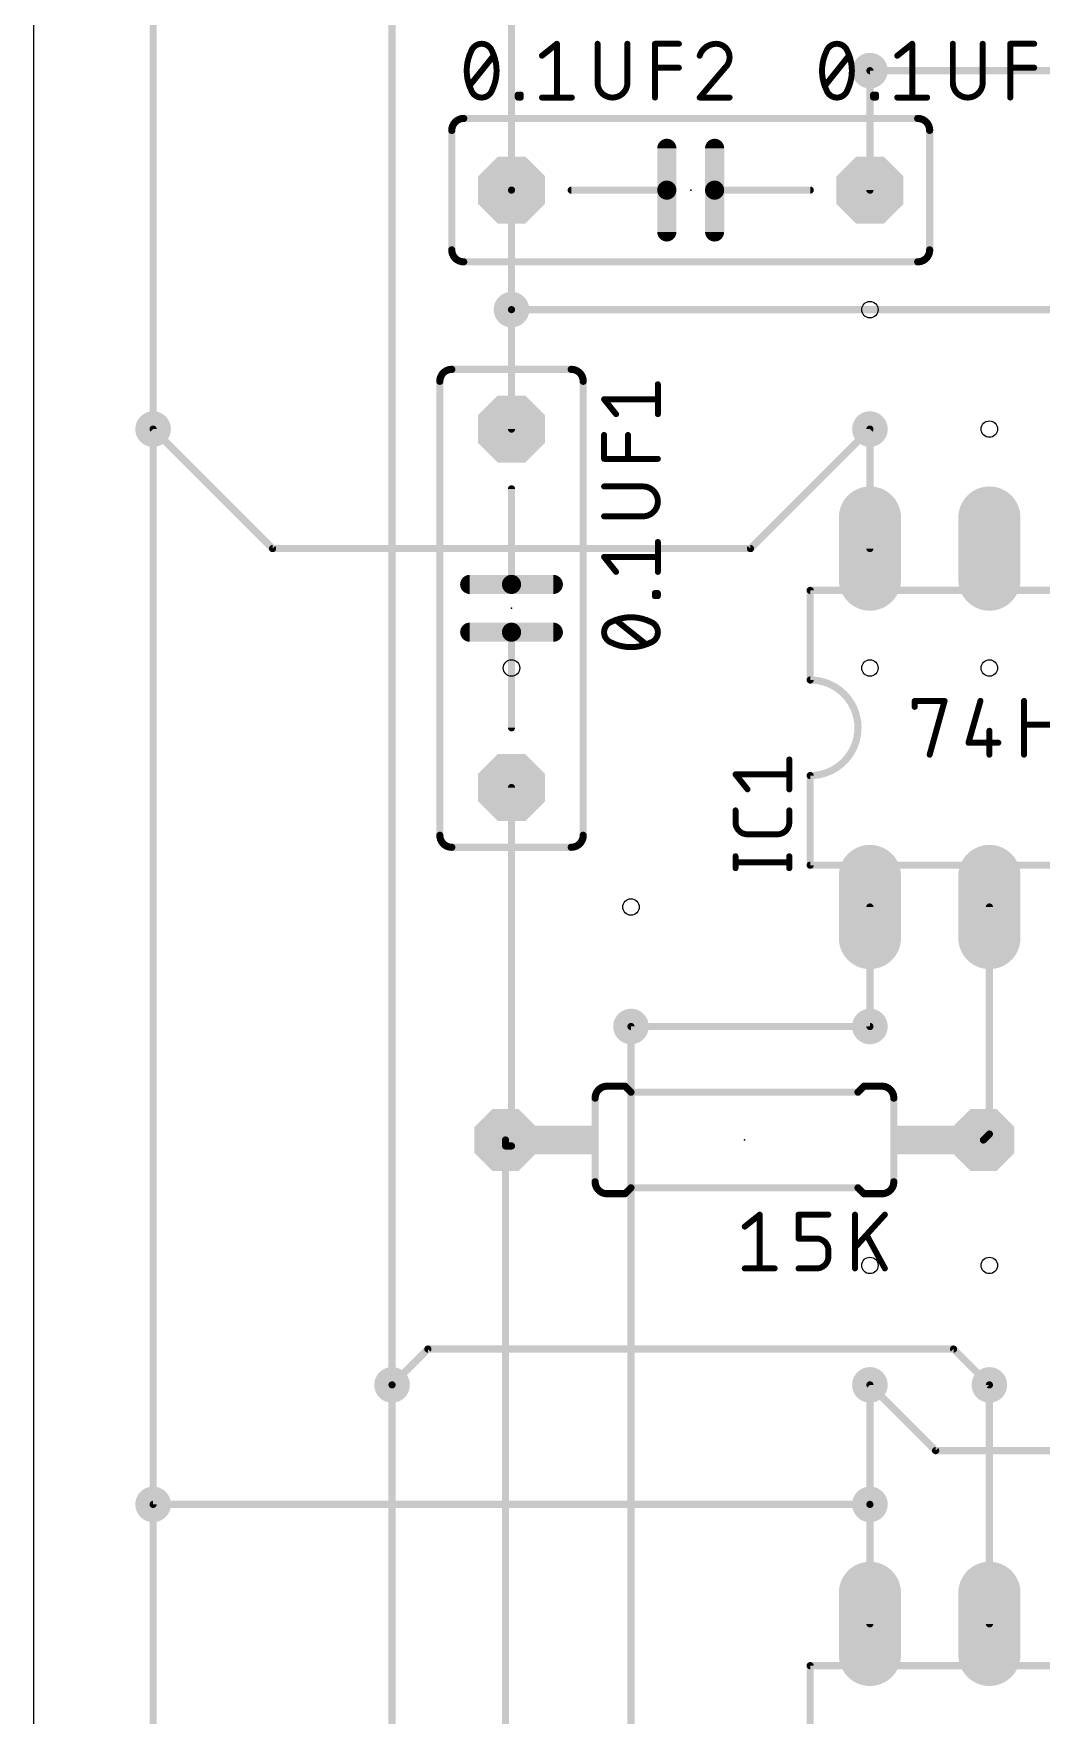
# Model space of a CAD drawing. Extents: x 0 to 254, y -39 to 254.
# Drawn here: x 0 to 21.42, y 20.91 to 56.67 of the extents above; entities that cross this region are included whole.
import ezdxf

# ---------------------------------------------------------------- set-up
doc = ezdxf.new("R2010")
doc.units = 0
for name, color, linetype in [('1', 12, 'CONTINUOUS'), ('16', 132, 'CONTINUOUS'), ('17', 110, 'CONTINUOUS'), ('18', 110, 'CONTINUOUS'), ('20', 31, 'CONTINUOUS'), ('21', 253, 'CONTINUOUS'), ('23', 53, 'CONTINUOUS'), ('25', 253, 'CONTINUOUS'), ('27', 253, 'CONTINUOUS'), ('51', 253, 'CONTINUOUS')]:
    doc.layers.add(name, color=color, linetype=linetype)

# ---------------------------------------------------------------- blocks, each defined once
blk = doc.blocks.new('OCTAGONP')
at = {"const_width": 0.5}
blk.add_lwpolyline([(-0.25, -0.1036), (-0.25, 0.1036), (-0.1036, 0.25), (0.1036, 0.25), (0.25, 0.1036), (0.25, -0.1036), (0.1036, -0.25), (-0.1036, -0.25), (-0.25, -0.1036), (-0.25, 0.1036)], dxfattribs=at)
blk = doc.blocks.new('RECT')
blk.add_solid([(-0.5, -0.5), (0.5, -0.5), (-0.5, 0.5), (0.5, 0.5)])
blk = doc.blocks.new('LONGP100')
at = {"const_width": 1}
blk.add_lwpolyline([(-0.5, 0), (0.5, 0)], dxfattribs=at)
at = {"const_width": 0.5}
for points in [[(-0.5, 0.25, 1), (-0.5, -0.25)], [(0.5, -0.25, 1), (0.5, 0.25)]]:
    blk.add_lwpolyline(points, format="xyb", dxfattribs=at)
blk = doc.blocks.new('ROUNDV')
at = {"const_width": 0.5}
blk.add_lwpolyline([(0, -0.25, 1), (0, 0.25, 1), (0, -0.25)], format="xyb", dxfattribs=at)

msp = doc.modelspace()

# ---------------------------------------------------------------- linework, layer by layer
at = {"layer": '1', "const_width": 0.1524}
for points in [[(7.62, 27.94), (7.62, 86.36)], [(2.54, 2.54), (2.54, 83.82)], [(10.16, 53.34), (10.16, 63.5)], [(17.78, 53.34), (17.78, 55.88)], [(10.16, 53.34), (10.16, 50.8)], [(10.16, 48.26), (10.16, 50.8)], [(2.54, 48.26), (2.54, 25.4)], [(17.78, 45.72), (17.78, 48.26)], [(10.16, 40.64), (10.16, 33.02)], [(17.78, 35.56), (17.78, 38.1)], [(20.32, 38.1), (20.32, 33.274)], [(12.7, 10.16), (12.7, 35.56)], [(20.32, 33.274), (20.193, 33.147)], [(10.033, 33.147), (10.033, 33.02)], [(10.033, 33.02), (10.033, 7.747)], [(10.16, 33.02), (10.033, 33.02)], [(7.62, 27.94), (7.62, 12.7)], [(17.78, 27.94), (17.78, 25.4)], [(20.32, 22.86), (20.32, 27.94)], [(17.78, 22.86), (17.78, 25.4)]]:
    msp.add_lwpolyline(points, dxfattribs=at)
at = {"layer": '1', "const_width": 0.0762}
for points in [[(17.8181, 55.88, 1), (17.7419, 55.88)], [(10.1981, 53.34, 1), (10.1219, 53.34)], [(10.1219, 53.34, 1), (10.1981, 53.34)], [(17.7419, 53.34, 1), (17.8181, 53.34)], [(10.1981, 50.8, 1), (10.1219, 50.8)], [(10.1219, 50.8, 1), (10.1981, 50.8)], [(2.5781, 48.26, 1), (2.5019, 48.26)], [(10.1219, 48.26, 1), (10.1981, 48.26)], [(17.8181, 48.26, 1), (17.7419, 48.26)], [(17.7419, 45.72, 1), (17.8181, 45.72)], [(10.1981, 40.64, 1), (10.1219, 40.64)], [(17.8181, 38.1, 1), (17.7419, 38.1)], [(20.3581, 38.1, 1), (20.2819, 38.1)], [(12.7381, 35.56, 1), (12.6619, 35.56)], [(17.7419, 35.56, 1), (17.8181, 35.56)], [(20.2819, 33.274, 1), (20.3581, 33.274)], [(20.3469, 33.2471, 1), (20.2931, 33.3009)], [(10.0711, 33.147, 1), (9.9949, 33.147)], [(10.0711, 33.02, 1), (9.9949, 33.02)], [(10.033, 33.0581, 1), (10.033, 32.9819)], [(9.9949, 33.02, 1), (10.0711, 33.02)], [(10.1219, 33.02, 1), (10.1981, 33.02)], [(10.16, 32.9819, 1), (10.16, 33.0581)], [(20.1661, 33.1739, 1), (20.2199, 33.1201)], [(7.6581, 27.94, 1), (7.5819, 27.94)], [(7.5819, 27.94, 1), (7.6581, 27.94)], [(17.8181, 27.94, 1), (17.7419, 27.94)], [(20.3581, 27.94, 1), (20.2819, 27.94)], [(2.5019, 25.4, 1), (2.5781, 25.4)], [(17.8181, 25.4, 1), (17.7419, 25.4)], [(17.7419, 25.4, 1), (17.8181, 25.4)], [(17.7419, 22.86, 1), (17.8181, 22.86)], [(20.2819, 22.86, 1), (20.3581, 22.86)]]:
    msp.add_lwpolyline(points, format="xyb", dxfattribs=at)
at = {"layer": '16', "const_width": 0.1524}
for points in [[(17.78, 55.88), (43.18, 55.88)], [(10.16, 50.8), (40.64, 50.8)], [(5.08, 45.72), (2.54, 48.26)], [(17.78, 48.26), (15.24, 45.72)], [(15.24, 45.72), (5.08, 45.72)], [(12.7, 35.56), (17.78, 35.56)], [(8.382, 28.702), (7.62, 27.94)], [(19.558, 28.702), (8.382, 28.702)], [(20.32, 27.94), (19.558, 28.702)], [(19.177, 26.543), (17.78, 27.94)], [(49.657, 26.543), (19.177, 26.543)], [(17.78, 25.4), (2.54, 25.4)]]:
    msp.add_lwpolyline(points, dxfattribs=at)
at = {"layer": '16', "const_width": 0.0762}
for points in [[(17.78, 55.9181, 1), (17.78, 55.8419)], [(10.16, 50.8381, 1), (10.16, 50.7619)], [(2.5669, 48.2869, 1), (2.5131, 48.2331)], [(17.8069, 48.2331, 1), (17.7531, 48.2869)], [(5.08, 45.7581, 1), (5.08, 45.6819)], [(5.0531, 45.6931, 1), (5.1069, 45.7469)], [(15.2131, 45.7469, 1), (15.2669, 45.6931)], [(15.24, 45.6819, 1), (15.24, 45.7581)], [(12.7, 35.5981, 1), (12.7, 35.5219)], [(17.78, 35.5219, 1), (17.78, 35.5981)], [(8.382, 28.7401, 1), (8.382, 28.6639)], [(8.4089, 28.6751, 1), (8.3551, 28.7289)], [(19.5849, 28.7289, 1), (19.5311, 28.6751)], [(19.558, 28.6639, 1), (19.558, 28.7401)], [(7.5931, 27.9669, 1), (7.6469, 27.9131)], [(17.8069, 27.9669, 1), (17.7531, 27.9131)], [(20.2931, 27.9131, 1), (20.3469, 27.9669)], [(19.177, 26.5811, 1), (19.177, 26.5049)], [(19.1501, 26.5161, 1), (19.2039, 26.5699)], [(2.54, 25.4381, 1), (2.54, 25.3619)], [(17.78, 25.3619, 1), (17.78, 25.4381)]]:
    msp.add_lwpolyline(points, format="xyb", dxfattribs=at)
at = {"layer": '20'}
msp.add_line((0, 254), (0, 0), dxfattribs=at)
for centre in [(17.78, 50.8), (20.32, 48.26), (10.16, 43.18), (17.78, 43.18), (20.32, 43.18), (12.7, 38.1), (17.78, 30.48), (20.32, 30.48)]:
    msp.add_circle(centre, 0.175, dxfattribs=at)
at = {"layer": '21'}
for points, const_width in [([(9.144, 54.864, 0.4142), (8.89, 54.61)], 0.1524), ([(9.144, 54.9021, 1), (9.144, 54.8259)], 0.0762), ([(9.144, 54.8259, 1), (9.144, 54.9021)], 0.0762), ([(19.05, 54.61, 0.4142), (18.796, 54.864)], 0.1524), ([(18.796, 54.9021, 1), (18.796, 54.8259)], 0.0762), ([(18.796, 54.8259, 1), (18.796, 54.9021)], 0.0762), ([(8.9281, 54.61, 1), (8.8519, 54.61)], 0.0762), ([(8.8519, 54.61, 1), (8.9281, 54.61)], 0.0762), ([(13.5636, 54.229, 1), (13.3604, 54.229)], 0.2032), ([(14.5796, 54.229, 1), (14.3764, 54.229)], 0.2032), ([(19.0881, 54.61, 1), (19.0119, 54.61)], 0.0762), ([(19.0119, 54.61, 1), (19.0881, 54.61)], 0.0762), ([(11.43, 53.3781, 1), (11.43, 53.3019)], 0.0762), ([(13.5636, 53.34, 1), (13.3604, 53.34)], 0.2032), ([(13.3604, 53.34, 1), (13.5636, 53.34)], 0.2032), ([(13.462, 53.3019, 1), (13.462, 53.3781)], 0.0762), ([(14.5796, 53.34, 1), (14.3764, 53.34)], 0.2032), ([(14.3764, 53.34, 1), (14.5796, 53.34)], 0.2032), ([(14.478, 53.3781, 1), (14.478, 53.3019)], 0.0762), ([(16.51, 53.3019, 1), (16.51, 53.3781)], 0.0762), ([(13.3604, 52.451, 1), (13.5636, 52.451)], 0.2032), ([(14.3764, 52.451, 1), (14.5796, 52.451)], 0.2032), ([(8.89, 52.07, 0.4142), (9.144, 51.816)], 0.1524), ([(8.9281, 52.07, 1), (8.8519, 52.07)], 0.0762), ([(8.8519, 52.07, 1), (8.9281, 52.07)], 0.0762), ([(9.144, 51.8541, 1), (9.144, 51.7779)], 0.0762), ([(9.144, 51.7779, 1), (9.144, 51.8541)], 0.0762), ([(18.796, 51.816, 0.4142), (19.05, 52.07)], 0.1524), ([(18.796, 51.8541, 1), (18.796, 51.7779)], 0.0762), ([(18.796, 51.7779, 1), (18.796, 51.8541)], 0.0762), ([(19.0881, 52.07, 1), (19.0119, 52.07)], 0.0762), ([(19.0119, 52.07, 1), (19.0881, 52.07)], 0.0762), ([(8.89, 49.53, 0.4142), (8.636, 49.276)], 0.1524), ([(8.6741, 49.276, 1), (8.5979, 49.276)], 0.0762), ([(8.89, 49.5681, 1), (8.89, 49.4919)], 0.0762), ([(8.89, 49.4919, 1), (8.89, 49.5681)], 0.0762), ([(11.684, 49.276, 0.4142), (11.43, 49.53)], 0.1524), ([(11.43, 49.5681, 1), (11.43, 49.4919)], 0.0762), ([(11.43, 49.4919, 1), (11.43, 49.5681)], 0.0762), ([(11.7221, 49.276, 1), (11.6459, 49.276)], 0.0762), ([(8.5979, 49.276, 1), (8.6741, 49.276)], 0.0762), ([(11.6459, 49.276, 1), (11.7221, 49.276)], 0.0762), ([(10.1981, 46.99, 1), (10.1219, 46.99)], 0.0762), ([(9.271, 45.0596, 1), (9.271, 44.8564)], 0.2032), ([(10.16, 45.0596, 1), (10.16, 44.8564)], 0.2032), ([(10.16, 44.8564, 1), (10.16, 45.0596)], 0.2032), ([(11.049, 44.8564, 1), (11.049, 45.0596)], 0.2032), ([(10.1219, 44.958, 1), (10.1981, 44.958)], 0.0762), ([(16.51, 44.8691, 1), (16.51, 44.7929)], 0.0762), ([(16.5481, 44.831, 1), (16.4719, 44.831)], 0.0762), ([(9.271, 44.0436, 1), (9.271, 43.8404)], 0.2032), ([(10.16, 44.0436, 1), (10.16, 43.8404)], 0.2032), ([(10.16, 43.8404, 1), (10.16, 44.0436)], 0.2032), ([(10.1981, 43.942, 1), (10.1219, 43.942)], 0.0762), ([(11.049, 43.8404, 1), (11.049, 44.0436)], 0.2032), ([(16.51, 40.894, 1), (16.51, 42.926)], 0.1524), ([(16.51, 42.9641, 1), (16.51, 42.8879)], 0.0762), ([(16.4719, 42.926, 1), (16.5481, 42.926)], 0.0762), ([(10.1219, 41.91, 1), (10.1981, 41.91)], 0.0762), ([(16.5481, 40.894, 1), (16.4719, 40.894)], 0.0762), ([(16.51, 40.9321, 1), (16.51, 40.8559)], 0.0762), ([(8.636, 39.624, 0.4142), (8.89, 39.37)], 0.1524), ([(8.6741, 39.624, 1), (8.5979, 39.624)], 0.0762), ([(11.43, 39.37, 0.4142), (11.684, 39.624)], 0.1524), ([(11.7221, 39.624, 1), (11.6459, 39.624)], 0.0762), ([(8.5979, 39.624, 1), (8.6741, 39.624)], 0.0762), ([(8.89, 39.4081, 1), (8.89, 39.3319)], 0.0762), ([(8.89, 39.3319, 1), (8.89, 39.4081)], 0.0762), ([(11.43, 39.4081, 1), (11.43, 39.3319)], 0.0762), ([(11.43, 39.3319, 1), (11.43, 39.4081)], 0.0762), ([(11.6459, 39.624, 1), (11.7221, 39.624)], 0.0762), ([(16.51, 39.0271, 1), (16.51, 38.9509)], 0.0762), ([(16.4719, 38.989, 1), (16.5481, 38.989)], 0.0762), ([(12.192, 34.29, 0.4142), (11.938, 34.036)], 0.1524), ([(12.192, 34.3281, 1), (12.192, 34.2519)], 0.0762), ([(12.192, 34.2519, 1), (12.192, 34.3281)], 0.0762), ([(12.5999, 34.3169, 1), (12.5461, 34.2631)], 0.0762), ([(12.573, 34.2519, 1), (12.573, 34.3281)], 0.0762), ([(17.653, 34.3281, 1), (17.653, 34.2519)], 0.0762), ([(17.6799, 34.2631, 1), (17.6261, 34.3169)], 0.0762), ([(18.288, 34.036, 0.4142), (18.034, 34.29)], 0.1524), ([(18.034, 34.3281, 1), (18.034, 34.2519)], 0.0762), ([(18.034, 34.2519, 1), (18.034, 34.3281)], 0.0762), ([(11.9761, 34.036, 1), (11.8999, 34.036)], 0.0762), ([(11.8999, 34.036, 1), (11.9761, 34.036)], 0.0762), ([(12.7, 34.2011, 1), (12.7, 34.1249)], 0.0762), ([(12.6731, 34.1361, 1), (12.7269, 34.1899)], 0.0762), ([(17.4991, 34.1899, 1), (17.5529, 34.1361)], 0.0762), ([(17.526, 34.1249, 1), (17.526, 34.2011)], 0.0762), ([(18.3261, 34.036, 1), (18.2499, 34.036)], 0.0762), ([(18.2499, 34.036, 1), (18.3261, 34.036)], 0.0762), ([(11.938, 32.258, 0.4142), (12.192, 32.004)], 0.1524), ([(11.9761, 32.258, 1), (11.8999, 32.258)], 0.0762), ([(11.8999, 32.258, 1), (11.9761, 32.258)], 0.0762), ([(12.7, 32.1691, 1), (12.7, 32.0929)], 0.0762), ([(12.7269, 32.1041, 1), (12.6731, 32.1579)], 0.0762), ([(17.5529, 32.1579, 1), (17.4991, 32.1041)], 0.0762), ([(17.526, 32.0929, 1), (17.526, 32.1691)], 0.0762), ([(18.034, 32.004, 0.4142), (18.288, 32.258)], 0.1524), ([(18.3261, 32.258, 1), (18.2499, 32.258)], 0.0762), ([(18.2499, 32.258, 1), (18.3261, 32.258)], 0.0762), ([(12.192, 32.0421, 1), (12.192, 31.9659)], 0.0762), ([(12.192, 31.9659, 1), (12.192, 32.0421)], 0.0762), ([(12.5461, 32.0309, 1), (12.5999, 31.9771)], 0.0762), ([(12.573, 31.9659, 1), (12.573, 32.0421)], 0.0762), ([(17.653, 32.0421, 1), (17.653, 31.9659)], 0.0762), ([(17.6261, 31.9771, 1), (17.6799, 32.0309)], 0.0762), ([(18.034, 32.0421, 1), (18.034, 31.9659)], 0.0762), ([(18.034, 31.9659, 1), (18.034, 32.0421)], 0.0762), ([(16.51, 22.0091, 1), (16.51, 21.9329)], 0.0762), ([(16.5481, 21.971, 1), (16.4719, 21.971)], 0.0762)]:
    msp.add_lwpolyline(points, format="xyb", dxfattribs=dict(at, const_width=const_width))
for points, const_width in [([(18.796, 54.864), (9.144, 54.864)], 0.1524), ([(8.89, 54.61), (8.89, 52.07)], 0.1524), ([(13.462, 54.229), (13.462, 53.34)], 0.4064), ([(14.478, 54.229), (14.478, 53.34)], 0.4064), ([(19.05, 52.07), (19.05, 54.61)], 0.1524), ([(11.43, 53.34), (13.462, 53.34)], 0.1524), ([(13.462, 53.34), (13.462, 52.451)], 0.4064), ([(14.478, 53.34), (14.478, 52.451)], 0.4064), ([(14.478, 53.34), (16.51, 53.34)], 0.1524), ([(9.144, 51.816), (18.796, 51.816)], 0.1524), ([(8.636, 49.276), (8.636, 39.624)], 0.1524), ([(11.43, 49.53), (8.89, 49.53)], 0.1524), ([(11.684, 39.624), (11.684, 49.276)], 0.1524), ([(10.16, 46.99), (10.16, 44.958)], 0.1524), ([(10.16, 44.958), (9.271, 44.958)], 0.4064), ([(11.049, 44.958), (10.16, 44.958)], 0.4064), ([(34.29, 44.831), (16.51, 44.831)], 0.1524), ([(16.51, 44.831), (16.51, 42.926)], 0.1524), ([(10.16, 43.942), (9.271, 43.942)], 0.4064), ([(11.049, 43.942), (10.16, 43.942)], 0.4064), ([(10.16, 43.942), (10.16, 41.91)], 0.1524), ([(16.51, 38.989), (16.51, 40.894)], 0.1524), ([(8.89, 39.37), (11.43, 39.37)], 0.1524), ([(16.51, 38.989), (34.29, 38.989)], 0.1524), ([(12.192, 34.29), (12.573, 34.29)], 0.1524), ([(12.7, 34.163), (12.573, 34.29)], 0.1524), ([(17.526, 34.163), (17.653, 34.29)], 0.1524), ([(18.034, 34.29), (17.653, 34.29)], 0.1524), ([(11.938, 34.036), (11.938, 32.258)], 0.1524), ([(12.7, 34.163), (17.526, 34.163)], 0.1524), ([(18.288, 34.036), (18.288, 32.258)], 0.1524), ([(12.7, 32.131), (12.573, 32.004)], 0.1524), ([(12.7, 32.131), (17.526, 32.131)], 0.1524), ([(17.526, 32.131), (17.653, 32.004)], 0.1524), ([(12.192, 32.004), (12.573, 32.004)], 0.1524), ([(18.034, 32.004), (17.653, 32.004)], 0.1524), ([(34.29, 21.971), (16.51, 21.971)], 0.1524), ([(16.51, 21.971), (16.51, 20.066)], 0.1524)]:
    msp.add_lwpolyline(points, dxfattribs=dict(at, const_width=const_width))
at = {"layer": '23'}
for p in [(13.97, 53.34), (10.16, 44.45), (15.113, 33.147)]:
    msp.add_point(p, dxfattribs=at)
at = {"layer": '25'}
for points, const_width in [([(9.525, 56.4515, 0.3205), (9.3027, 56.2928)], 0.127), ([(9.525, 56.4833, 1), (9.525, 56.4198)], 0.0635), ([(9.7473, 56.2928, 0.3205), (9.525, 56.4515)], 0.127), ([(9.525, 56.4198, 1), (9.525, 56.4833)], 0.0635), ([(11.157, 56.4515, 1), (11.0935, 56.4515)], 0.0635), ([(11.145, 56.4267, 1), (11.1054, 56.4763)], 0.0635), ([(12.0206, 56.4515, 1), (11.9571, 56.4515)], 0.0635), ([(12.6556, 56.4515, 1), (12.5921, 56.4515)], 0.0635), ([(13.2105, 56.4833, 1), (13.2105, 56.4198)], 0.0635), ([(13.2423, 56.4515, 1), (13.1788, 56.4515)], 0.0635), ([(13.7185, 56.4198, 1), (13.7185, 56.4833)], 0.0635), ([(14.5097, 56.4515, 0.3252), (14.1605, 56.1975)], 0.127), ([(14.5097, 56.4833, 1), (14.5097, 56.4198)], 0.0635), ([(14.7955, 56.1658, 0.4142), (14.5097, 56.4515)], 0.127), ([(14.5097, 56.4198, 1), (14.5097, 56.4833)], 0.0635), ([(17.079, 56.4515, 0.3205), (16.8567, 56.2928)], 0.127), ([(17.079, 56.4833, 1), (17.079, 56.4198)], 0.0635), ([(17.3012, 56.2928, 0.3205), (17.079, 56.4515)], 0.127), ([(17.079, 56.4198, 1), (17.079, 56.4833)], 0.0635), ([(18.7109, 56.4515, 1), (18.6474, 56.4515)], 0.0635), ([(18.699, 56.4267, 1), (18.6593, 56.4763)], 0.0635), ([(19.5745, 56.4515, 1), (19.511, 56.4515)], 0.0635), ([(20.2095, 56.4515, 1), (20.146, 56.4515)], 0.0635), ([(20.7645, 56.4833, 1), (20.7645, 56.4198)], 0.0635), ([(20.7963, 56.4515, 1), (20.7328, 56.4515)], 0.0635), ([(21.2725, 56.4198, 1), (21.2725, 56.4833)], 0.0635), ([(9.3027, 56.2928, 0.1139), (9.2075, 55.88)], 0.127), ([(9.2727, 56.303, 1), (9.3328, 56.2825)], 0.0635), ([(9.3313, 56.2788, 1), (9.2742, 56.3067)], 0.0635), ([(9.7758, 56.3067, 1), (9.7187, 56.2788)], 0.0635), ([(9.8425, 55.88, 0.1139), (9.7473, 56.2928)], 0.127), ([(9.7172, 56.2825, 1), (9.7773, 56.303)], 0.0635), ([(9.8038, 56.1777, 1), (9.7542, 56.2173)], 0.0635), ([(10.7879, 56.2223, 1), (10.8275, 56.1727)], 0.0635), ([(14.1303, 56.2073, 1), (14.1907, 56.1877)], 0.0635), ([(14.7002, 55.9435, 0.2053), (14.7955, 56.1658)], 0.127), ([(14.8272, 56.1658, 1), (14.7637, 56.1657)], 0.0635), ([(14.7637, 56.1658, 1), (14.8272, 56.1658)], 0.0635), ([(16.8567, 56.2928, 0.1139), (16.7615, 55.88)], 0.127), ([(16.8267, 56.303, 1), (16.8867, 56.2825)], 0.0635), ([(16.8853, 56.2788, 1), (16.8282, 56.3067)], 0.0635), ([(17.3965, 55.88, 0.1139), (17.3012, 56.2928)], 0.127), ([(17.3298, 56.3067, 1), (17.2727, 56.2788)], 0.0635), ([(17.2712, 56.2825, 1), (17.3312, 56.303)], 0.0635), ([(17.3578, 56.1777, 1), (17.3082, 56.2173)], 0.0635), ([(18.3418, 56.2223, 1), (18.3815, 56.1727)], 0.0635), ([(9.2075, 55.88, 0.1139), (9.3027, 55.4672)], 0.127), ([(9.2392, 55.88, 1), (9.1758, 55.88)], 0.0635), ([(9.1758, 55.88, 1), (9.2392, 55.88)], 0.0635), ([(9.7473, 55.4672, 0.1139), (9.8425, 55.88)], 0.127), ([(9.8742, 55.88, 1), (9.8108, 55.88)], 0.0635), ([(9.8108, 55.88, 1), (9.8742, 55.88)], 0.0635), ([(13.2105, 55.9753, 1), (13.2105, 55.9117)], 0.0635), ([(13.7185, 55.9117, 1), (13.7185, 55.9753)], 0.0635), ([(14.6784, 55.9665, 1), (14.7221, 55.9205)], 0.0635), ([(14.7244, 55.9229, 1), (14.6761, 55.9641)], 0.0635), ([(16.7615, 55.88, 0.1139), (16.8567, 55.4672)], 0.127), ([(16.7932, 55.88, 1), (16.7297, 55.88)], 0.0635), ([(16.7297, 55.88, 1), (16.7932, 55.88)], 0.0635), ([(17.3012, 55.4672, 0.1139), (17.3965, 55.88)], 0.127), ([(17.4282, 55.88, 1), (17.3647, 55.88)], 0.0635), ([(17.3647, 55.88, 1), (17.4282, 55.88)], 0.0635), ([(20.7645, 55.9753, 1), (20.7645, 55.9117)], 0.0635), ([(21.2725, 55.9117, 1), (21.2725, 55.9753)], 0.0635), ([(9.2462, 55.5823, 1), (9.2958, 55.5427)], 0.0635), ([(9.3328, 55.4775, 1), (9.2727, 55.457)], 0.0635), ([(9.3027, 55.4672, 0.3205), (9.525, 55.3085)], 0.127), ([(9.2742, 55.4533, 1), (9.3313, 55.4812)], 0.0635), ([(9.525, 55.3085, 0.3205), (9.7473, 55.4672)], 0.127), ([(9.7187, 55.4812, 1), (9.7758, 55.4533)], 0.0635), ([(9.7773, 55.457, 1), (9.7172, 55.4775)], 0.0635), ([(10.3251, 55.372, 1), (10.2616, 55.372)], 0.0635), ([(10.2934, 55.4038, 1), (10.2934, 55.3402)], 0.0635), ([(10.3886, 55.372, 1), (10.3251, 55.372)], 0.0635), ([(10.3568, 55.3402, 1), (10.3568, 55.4038)], 0.0635), ([(11.9888, 55.626, 1), (12.6238, 55.626)], 0.127), ([(12.0206, 55.626, 1), (11.9571, 55.626)], 0.0635), ([(11.9571, 55.626, 1), (12.0206, 55.626)], 0.0635), ([(12.6556, 55.626, 1), (12.5921, 55.626)], 0.0635), ([(12.5921, 55.626, 1), (12.6556, 55.626)], 0.0635), ([(16.8002, 55.5823, 1), (16.8498, 55.5427)], 0.0635), ([(16.8567, 55.4672, 0.3205), (17.079, 55.3085)], 0.127), ([(16.8867, 55.4775, 1), (16.8267, 55.457)], 0.0635), ([(16.8282, 55.4533, 1), (16.8853, 55.4812)], 0.0635), ([(17.079, 55.3085, 0.3205), (17.3012, 55.4672)], 0.127), ([(17.2727, 55.4812, 1), (17.3298, 55.4533)], 0.0635), ([(17.3312, 55.457, 1), (17.2712, 55.4775)], 0.0635), ([(17.8791, 55.372, 1), (17.8156, 55.372)], 0.0635), ([(17.8473, 55.4038, 1), (17.8473, 55.3402)], 0.0635), ([(17.9426, 55.372, 1), (17.8791, 55.372)], 0.0635), ([(17.9108, 55.3402, 1), (17.9108, 55.4038)], 0.0635), ([(19.5745, 55.626, 1), (19.511, 55.626)], 0.0635), ([(19.511, 55.626, 1), (19.5745, 55.626)], 0.0635), ([(19.5428, 55.626, 1), (20.1778, 55.626)], 0.127), ([(20.2095, 55.626, 1), (20.146, 55.626)], 0.0635), ([(20.146, 55.626, 1), (20.2095, 55.626)], 0.0635), ([(9.525, 55.3403, 1), (9.525, 55.2767)], 0.0635), ([(9.525, 55.2767, 1), (9.525, 55.3403)], 0.0635), ([(10.2934, 55.3403, 1), (10.2934, 55.2767)], 0.0635), ([(10.2616, 55.3085, 1), (10.3251, 55.3085)], 0.0635), ([(10.3251, 55.3085, 1), (10.3886, 55.3085)], 0.0635), ([(10.3568, 55.2767, 1), (10.3568, 55.3403)], 0.0635), ([(10.8077, 55.3403, 1), (10.8077, 55.2767)], 0.0635), ([(11.0935, 55.3085, 1), (11.157, 55.3085)], 0.0635), ([(11.4427, 55.2767, 1), (11.4427, 55.3403)], 0.0635), ([(13.1788, 55.3085, 1), (13.2423, 55.3085)], 0.0635), ([(14.1605, 55.3403, 1), (14.1605, 55.2767)], 0.0635), ([(14.1363, 55.3291, 1), (14.1847, 55.2879)], 0.0635), ([(14.7955, 55.2767, 1), (14.7955, 55.3403)], 0.0635), ([(17.079, 55.3403, 1), (17.079, 55.2767)], 0.0635), ([(17.079, 55.2767, 1), (17.079, 55.3403)], 0.0635), ([(17.8473, 55.3403, 1), (17.8473, 55.2767)], 0.0635), ([(17.8156, 55.3085, 1), (17.8791, 55.3085)], 0.0635), ([(17.8791, 55.3085, 1), (17.9426, 55.3085)], 0.0635), ([(17.9108, 55.2767, 1), (17.9108, 55.3403)], 0.0635), ([(18.3617, 55.3403, 1), (18.3617, 55.2767)], 0.0635), ([(18.6474, 55.3085, 1), (18.7109, 55.3085)], 0.0635), ([(18.9967, 55.2767, 1), (18.9967, 55.3403)], 0.0635), ([(20.7328, 55.3085, 1), (20.7963, 55.3085)], 0.0635), ([(13.3033, 49.2125, 1), (13.2398, 49.2125)], 0.0635), ([(12.1285, 48.9268, 1), (12.1285, 48.8633)], 0.0635), ([(12.1533, 48.9148, 1), (12.1037, 48.8752)], 0.0635), ([(12.3577, 48.5577, 1), (12.4073, 48.5973)], 0.0635), ([(13.2715, 48.8633, 1), (13.2715, 48.9268)], 0.0635), ([(13.2398, 48.5775, 1), (13.3033, 48.5775)], 0.0635), ([(12.1603, 48.1355, 1), (12.0968, 48.1355)], 0.0635), ([(12.6683, 48.1355, 1), (12.6047, 48.1355)], 0.0635), ([(12.1285, 47.6593, 1), (12.1285, 47.5958)], 0.0635), ([(12.0968, 47.6275, 1), (12.1603, 47.6275)], 0.0635), ([(12.6047, 47.6275, 1), (12.6683, 47.6275)], 0.0635), ([(13.2715, 47.5958, 1), (13.2715, 47.6593)], 0.0635), ([(12.1285, 47.0726, 1), (12.1285, 47.0091)], 0.0635), ([(12.954, 47.0726, 1), (12.954, 47.0091)], 0.0635), ([(12.954, 46.4058, 1), (12.954, 47.0408)], 0.127), ([(12.954, 47.0091, 1), (12.954, 47.0726)], 0.0635), ([(12.1285, 46.4376, 1), (12.1285, 46.3741)], 0.0635), ([(12.954, 46.4376, 1), (12.954, 46.3741)], 0.0635), ([(12.954, 46.3741, 1), (12.954, 46.4376)], 0.0635), ([(13.3033, 45.8597, 1), (13.2398, 45.8597)], 0.0635), ([(12.1285, 45.574, 1), (12.1285, 45.5105)], 0.0635), ([(12.1533, 45.562, 1), (12.1037, 45.5224)], 0.0635), ([(13.2715, 45.5105, 1), (13.2715, 45.574)], 0.0635), ([(12.3577, 45.2049, 1), (12.4073, 45.2445)], 0.0635), ([(13.2398, 45.2247, 1), (13.3033, 45.2247)], 0.0635), ([(13.2398, 44.7739, 1), (13.1762, 44.7739)], 0.0635), ([(13.1762, 44.7104, 1), (13.2398, 44.7104)], 0.0635), ([(13.208, 44.8056, 1), (13.208, 44.7421)], 0.0635), ([(13.208, 44.7421, 1), (13.208, 44.6786)], 0.0635), ([(13.3033, 44.7739, 1), (13.2398, 44.7739)], 0.0635), ([(13.2398, 44.7104, 1), (13.3033, 44.7104)], 0.0635), ([(13.2715, 44.7421, 1), (13.2715, 44.8056)], 0.0635), ([(13.2715, 44.6786, 1), (13.2715, 44.7421)], 0.0635), ([(12.2873, 44.1643, 0.3205), (12.1285, 43.942)], 0.127), ([(12.1285, 43.942, 0.3205), (12.2873, 43.7198)], 0.127), ([(12.1603, 43.942, 1), (12.0968, 43.942)], 0.0635), ([(12.2733, 44.1928, 1), (12.3012, 44.1357)], 0.0635), ([(12.7, 44.2595, 0.1139), (12.2873, 44.1643)], 0.127), ([(12.2975, 44.1342, 1), (12.277, 44.1943)], 0.0635), ([(12.4023, 44.2208, 1), (12.3627, 44.1712)], 0.0635), ([(12.7, 44.2913, 1), (12.7, 44.2278)], 0.0635), ([(13.1128, 44.1643, 0.1139), (12.7, 44.2595)], 0.127), ([(12.7, 44.2278, 1), (12.7, 44.2913)], 0.0635), ([(13.123, 44.1943, 1), (13.1025, 44.1342)], 0.0635), ([(13.2715, 43.942, 0.3205), (13.1128, 44.1643)], 0.127), ([(13.1128, 43.7198, 0.3205), (13.2715, 43.942)], 0.127), ([(13.0988, 44.1357, 1), (13.1267, 44.1928)], 0.0635), ([(13.3033, 43.942, 1), (13.2398, 43.942)], 0.0635), ([(12.0968, 43.942, 1), (12.1603, 43.942)], 0.0635), ([(12.3012, 43.7483, 1), (12.2733, 43.6912)], 0.0635), ([(12.2873, 43.7198, 0.1139), (12.7, 43.6245)], 0.127), ([(12.277, 43.6897, 1), (12.2975, 43.7498)], 0.0635), ([(12.7, 43.6245, 0.1139), (13.1128, 43.7198)], 0.127), ([(12.7, 43.6563, 1), (12.7, 43.5928)], 0.0635), ([(12.7, 43.5928, 1), (12.7, 43.6563)], 0.0635), ([(12.9977, 43.6632, 1), (13.0373, 43.7128)], 0.0635), ([(13.1025, 43.7498, 1), (13.123, 43.6897)], 0.0635), ([(13.1267, 43.6912, 1), (13.0988, 43.7483)], 0.0635), ([(13.2398, 43.942, 1), (13.3033, 43.942)], 0.0635), ([(16.0972, 41.2369, 1), (16.0338, 41.2369)], 0.0635), ([(14.9473, 40.9392, 1), (14.8977, 40.8996)], 0.0635), ([(14.9225, 40.9511, 1), (14.9225, 40.8876)], 0.0635), ([(16.0655, 40.8876, 1), (16.0655, 40.9511)], 0.0635), ([(15.1517, 40.5821, 1), (15.2013, 40.6217)], 0.0635), ([(16.0338, 40.6019, 1), (16.0972, 40.6019)], 0.0635), ([(14.9543, 40.1537, 1), (14.8908, 40.1537)], 0.0635), ([(16.0972, 40.1537, 1), (16.0338, 40.1537)], 0.0635), ([(14.9225, 39.8997, 0.4142), (15.1765, 39.6457)], 0.127), ([(14.9543, 39.8997, 1), (14.8908, 39.8997)], 0.0635), ([(14.8908, 39.8997, 1), (14.9543, 39.8997)], 0.0635), ([(15.1765, 39.6774, 1), (15.1765, 39.6139)], 0.0635), ([(15.1765, 39.6139, 1), (15.1765, 39.6774)], 0.0635), ([(15.8115, 39.6457, 0.4142), (16.0655, 39.8997)], 0.127), ([(15.8115, 39.6774, 1), (15.8115, 39.6139)], 0.0635), ([(15.8115, 39.6139, 1), (15.8115, 39.6774)], 0.0635), ([(16.0972, 39.8997, 1), (16.0338, 39.8997)], 0.0635), ([(16.0338, 39.8997, 1), (16.0972, 39.8997)], 0.0635), ([(14.9225, 39.0843, 1), (14.9225, 39.0207)], 0.0635), ([(14.9543, 39.1795, 1), (14.8908, 39.1795)], 0.0635), ([(16.0972, 39.1795, 1), (16.0338, 39.1795)], 0.0635), ([(16.0655, 39.0207, 1), (16.0655, 39.0843)], 0.0635), ([(14.8908, 38.9255, 1), (14.9543, 38.9255)], 0.0635), ([(16.0338, 38.9255, 1), (16.0972, 38.9255)], 0.0635), ([(15.4686, 31.5595, 1), (15.4051, 31.5595)], 0.0635), ([(15.4567, 31.5347, 1), (15.417, 31.5843)], 0.0635), ([(16.2941, 31.5595, 1), (16.2306, 31.5595)], 0.0635), ([(16.2624, 31.5912, 1), (16.2624, 31.5278)], 0.0635), ([(16.8973, 31.5278, 1), (16.8973, 31.5912)], 0.0635), ([(17.4943, 31.5595, 1), (17.4308, 31.5595)], 0.0635), ([(18.121, 31.5381, 1), (18.074, 31.5809)], 0.0635), ([(15.0995, 31.3303, 1), (15.1392, 31.2807)], 0.0635), ([(16.2624, 31.0832, 1), (16.2624, 31.0198)], 0.0635), ([(16.8973, 30.7975, 0.4142), (16.6434, 31.0515)], 0.127), ([(16.6434, 31.0832, 1), (16.6434, 31.0198)], 0.0635), ([(16.6434, 31.0198, 1), (16.6434, 31.0832)], 0.0635), ([(17.7444, 31.1302, 1), (17.6886, 31.0998)], 0.0635), ([(16.2306, 31.0515, 1), (16.2941, 31.0515)], 0.0635), ([(16.9291, 30.7975, 1), (16.8656, 30.7975)], 0.0635), ([(16.8656, 30.7975, 1), (16.9291, 30.7975)], 0.0635), ([(17.439, 30.8824, 1), (17.486, 30.8396)], 0.0635), ([(15.1194, 30.4483, 1), (15.1194, 30.3848)], 0.0635), ([(15.4051, 30.4165, 1), (15.4686, 30.4165)], 0.0635), ([(15.7544, 30.3848, 1), (15.7544, 30.4483)], 0.0635), ([(16.2624, 30.4483, 1), (16.2624, 30.3848)], 0.0635), ([(16.6434, 30.4165, 0.4142), (16.8973, 30.6705)], 0.127), ([(16.6434, 30.4483, 1), (16.6434, 30.3848)], 0.0635), ([(16.6434, 30.3848, 1), (16.6434, 30.4483)], 0.0635), ([(16.9291, 30.6705, 1), (16.8656, 30.6705)], 0.0635), ([(16.8656, 30.6705, 1), (16.9291, 30.6705)], 0.0635), ([(17.4308, 30.4165, 1), (17.4943, 30.4165)], 0.0635), ([(18.0696, 30.4013, 1), (18.1254, 30.4317)], 0.0635)]:
    msp.add_lwpolyline(points, format="xyb", dxfattribs=dict(at, const_width=const_width))
at = {"layer": '25', "const_width": 0.127}
for points in [[(10.8077, 56.1975), (11.1252, 56.4515)], [(11.1252, 56.4515), (11.1252, 55.3085)], [(11.9888, 56.4515), (11.9888, 55.626)], [(12.6238, 55.626), (12.6238, 56.4515)], [(13.2105, 55.3085), (13.2105, 56.4515)], [(13.2105, 56.4515), (13.7185, 56.4515)], [(18.3617, 56.1975), (18.6792, 56.4515)], [(18.6792, 56.4515), (18.6792, 55.3085)], [(19.5428, 56.4515), (19.5428, 55.626)], [(20.1778, 55.626), (20.1778, 56.4515)], [(20.7645, 55.3085), (20.7645, 56.4515)], [(20.7645, 56.4515), (21.2725, 56.4515)], [(9.271, 55.5625), (9.779, 56.1975)], [(16.825, 55.5625), (17.333, 56.1975)], [(13.2105, 55.9435), (13.7185, 55.9435)], [(14.7002, 55.9435), (14.1605, 55.3085)], [(20.7645, 55.9435), (21.2725, 55.9435)], [(10.2934, 55.3085), (10.2934, 55.372)], [(10.2934, 55.372), (10.3568, 55.372)], [(10.3568, 55.372), (10.3568, 55.3085)], [(17.8473, 55.3085), (17.8473, 55.372)], [(17.8473, 55.372), (17.9108, 55.372)], [(17.9108, 55.372), (17.9108, 55.3085)], [(10.3568, 55.3085), (10.2934, 55.3085)], [(10.8077, 55.3085), (11.4427, 55.3085)], [(14.1605, 55.3085), (14.7955, 55.3085)], [(17.9108, 55.3085), (17.8473, 55.3085)], [(18.3617, 55.3085), (18.9967, 55.3085)], [(13.2715, 48.5775), (13.2715, 49.2125)], [(12.3825, 48.5775), (12.1285, 48.895)], [(12.1285, 48.895), (13.2715, 48.895)], [(12.1285, 47.6275), (12.1285, 48.1355)], [(12.6365, 47.6275), (12.6365, 48.1355)], [(13.2715, 47.6275), (12.1285, 47.6275)], [(12.954, 47.0408), (12.1285, 47.0408)], [(12.1285, 46.4058), (12.954, 46.4058)], [(13.2715, 45.2247), (13.2715, 45.8597)], [(12.3825, 45.2247), (12.1285, 45.5422)], [(12.1285, 45.5422), (13.2715, 45.5422)], [(13.208, 44.7104), (13.208, 44.7739)], [(13.208, 44.7739), (13.2715, 44.7739)], [(13.2715, 44.7104), (13.208, 44.7104)], [(13.2715, 44.7739), (13.2715, 44.7104)], [(13.0175, 43.688), (12.3825, 44.196)], [(16.0655, 40.6019), (16.0655, 41.2369)], [(15.1765, 40.6019), (14.9225, 40.9194)], [(14.9225, 40.9194), (16.0655, 40.9194)], [(14.9225, 39.8997), (14.9225, 40.1537)], [(16.0655, 40.1537), (16.0655, 39.8997)], [(15.8115, 39.6457), (15.1765, 39.6457)], [(14.9225, 38.9255), (14.9225, 39.1795)], [(14.9225, 39.0525), (16.0655, 39.0525)], [(16.0655, 38.9255), (16.0655, 39.1795)], [(15.1194, 31.3055), (15.4369, 31.5595)], [(15.4369, 31.5595), (15.4369, 30.4165)], [(16.2624, 31.0515), (16.2624, 31.5595)], [(16.2624, 31.5595), (16.8973, 31.5595)], [(17.4625, 30.4165), (17.4625, 31.5595)], [(18.0975, 31.5595), (17.4625, 30.861)], [(16.6434, 31.0515), (16.2624, 31.0515)], [(18.0975, 30.4165), (17.7165, 31.115)], [(16.8973, 30.6705), (16.8973, 30.7975)], [(15.1194, 30.4165), (15.7544, 30.4165)], [(16.2624, 30.4165), (16.6434, 30.4165)]]:
    msp.add_lwpolyline(points, dxfattribs=at)
at = {"layer": '27', "const_width": 0.0635}
for points in [[(18.7325, 42.5133, 1), (18.7325, 42.4498)], [(18.7643, 42.4815, 1), (18.7008, 42.4815)], [(18.7008, 42.3545, 1), (18.7643, 42.3545)], [(19.3981, 42.473, 1), (19.3369, 42.49)], [(19.3675, 42.4498, 1), (19.3675, 42.5133)], [(20.16, 42.4728, 1), (20.099, 42.4902)], [(21.0883, 42.4815, 1), (21.0249, 42.4815)], [(20.3517, 41.8465, 1), (20.2883, 41.8465)], [(21.0566, 42.0053, 1), (21.0566, 41.9417)], [(19.8755, 41.6243, 1), (19.8755, 41.5607)], [(19.845, 41.6012, 1), (19.906, 41.5838)], [(20.5105, 41.5607, 1), (20.5105, 41.6243)], [(19.0194, 41.347, 1), (19.0806, 41.33)], [(20.2883, 41.3385, 1), (20.3517, 41.3385)], [(21.0249, 41.3385, 1), (21.0883, 41.3385)]]:
    msp.add_lwpolyline(points, format="xyb", dxfattribs=at)
at = {"layer": '27', "const_width": 0.127}
for points in [[(18.7325, 42.3545), (18.7325, 42.4815)], [(18.7325, 42.4815), (19.3675, 42.4815)], [(19.3675, 42.4815), (19.05, 41.3385)], [(20.1295, 42.4815), (19.8755, 41.5925)], [(21.0566, 41.3385), (21.0566, 42.4815)], [(20.32, 41.8465), (20.32, 41.3385)], [(21.0566, 41.9735), (21.6916, 41.9735)], [(19.8755, 41.5925), (20.5105, 41.5925)]]:
    msp.add_lwpolyline(points, dxfattribs=at)
at = {"layer": '51', "const_width": 0.6096}
for points in [[(10.033, 33.147), (11.049, 33.147)], [(20.193, 33.147), (19.177, 33.147)]]:
    msp.add_lwpolyline(points, dxfattribs=at)
at = {"layer": '51', "const_width": 0.3048}
for points in [[(10.033, 33.2994, 1), (10.033, 32.9946)], [(11.049, 32.9946, 1), (11.049, 33.2994)], [(19.177, 33.2994, 1), (19.177, 32.9946)], [(20.193, 32.9946, 1), (20.193, 33.2994)]]:
    msp.add_lwpolyline(points, format="xyb", dxfattribs=at)

# ---------------------------------------------------------------- block references
at = {"layer": '17', "xscale": 1.4224, "yscale": 1.4224}
for p in [(10.16, 53.34), (10.16, 53.34), (17.78, 53.34), (17.78, 53.34)]:
    msp.add_blockref('OCTAGONP', p, dxfattribs=at)
at = {"layer": '17'}
for name, p, xscale, yscale, rotation in [('OCTAGONP', (10.16, 48.26), 1.4224, 1.4224, 270), ('OCTAGONP', (10.16, 48.26), 1.4224, 1.4224, 270), ('LONGP100', (17.78, 45.72), 1.3208, 1.3208, 90), ('LONGP100', (17.78, 45.72), 1.3208, 1.3208, 90), ('LONGP100', (20.32, 45.72), 1.3208, 1.3208, 90), ('LONGP100', (20.32, 45.72), 1.3208, 1.3208, 90), ('OCTAGONP', (10.16, 40.64), 1.4224, 1.4224, 270), ('OCTAGONP', (10.16, 40.64), 1.4224, 1.4224, 270), ('LONGP100', (17.78, 38.1), 1.3208, 1.3208, 90), ('LONGP100', (17.78, 38.1), 1.3208, 1.3208, 90), ('LONGP100', (20.32, 38.1), 1.3208, 1.3208, 90), ('LONGP100', (20.32, 38.1), 1.3208, 1.3208, 90), ('OCTAGONP', (10.033, 33.147), 1.3208, 1.3208, 180), ('OCTAGONP', (10.033, 33.147), 1.3208, 1.3208, 180), ('OCTAGONP', (20.193, 33.147), 1.3208, 1.3208, 180), ('OCTAGONP', (20.193, 33.147), 1.3208, 1.3208, 180), ('LONGP100', (17.78, 22.86), 1.3208, 1.3208, 90), ('LONGP100', (17.78, 22.86), 1.3208, 1.3208, 90), ('LONGP100', (20.32, 22.86), 1.3208, 1.3208, 90), ('LONGP100', (20.32, 22.86), 1.3208, 1.3208, 90)]:
    msp.add_blockref(name, p, dxfattribs=dict(at, xscale=xscale, yscale=yscale, rotation=rotation))
at = {"layer": '18', "xscale": 0.7564, "yscale": 0.7564}
for p in [(17.78, 55.88), (17.78, 55.88), (10.16, 50.8), (10.16, 50.8), (2.54, 48.26), (2.54, 48.26), (17.78, 48.26), (17.78, 48.26), (12.7, 35.56), (12.7, 35.56), (17.78, 35.56), (17.78, 35.56), (7.62, 27.94), (7.62, 27.94), (17.78, 27.94), (17.78, 27.94), (20.32, 27.94), (20.32, 27.94), (2.54, 25.4), (2.54, 25.4), (17.78, 25.4), (17.78, 25.4)]:
    msp.add_blockref('ROUNDV', p, dxfattribs=at)
at = {"layer": '21', "xscale": 0.8636, "yscale": 0.6096, "rotation": 180}
for p in [(11.5062, 33.147), (18.7198, 33.147)]:
    msp.add_blockref('RECT', p, dxfattribs=at)

doc.saveas('drawing.dxf')
